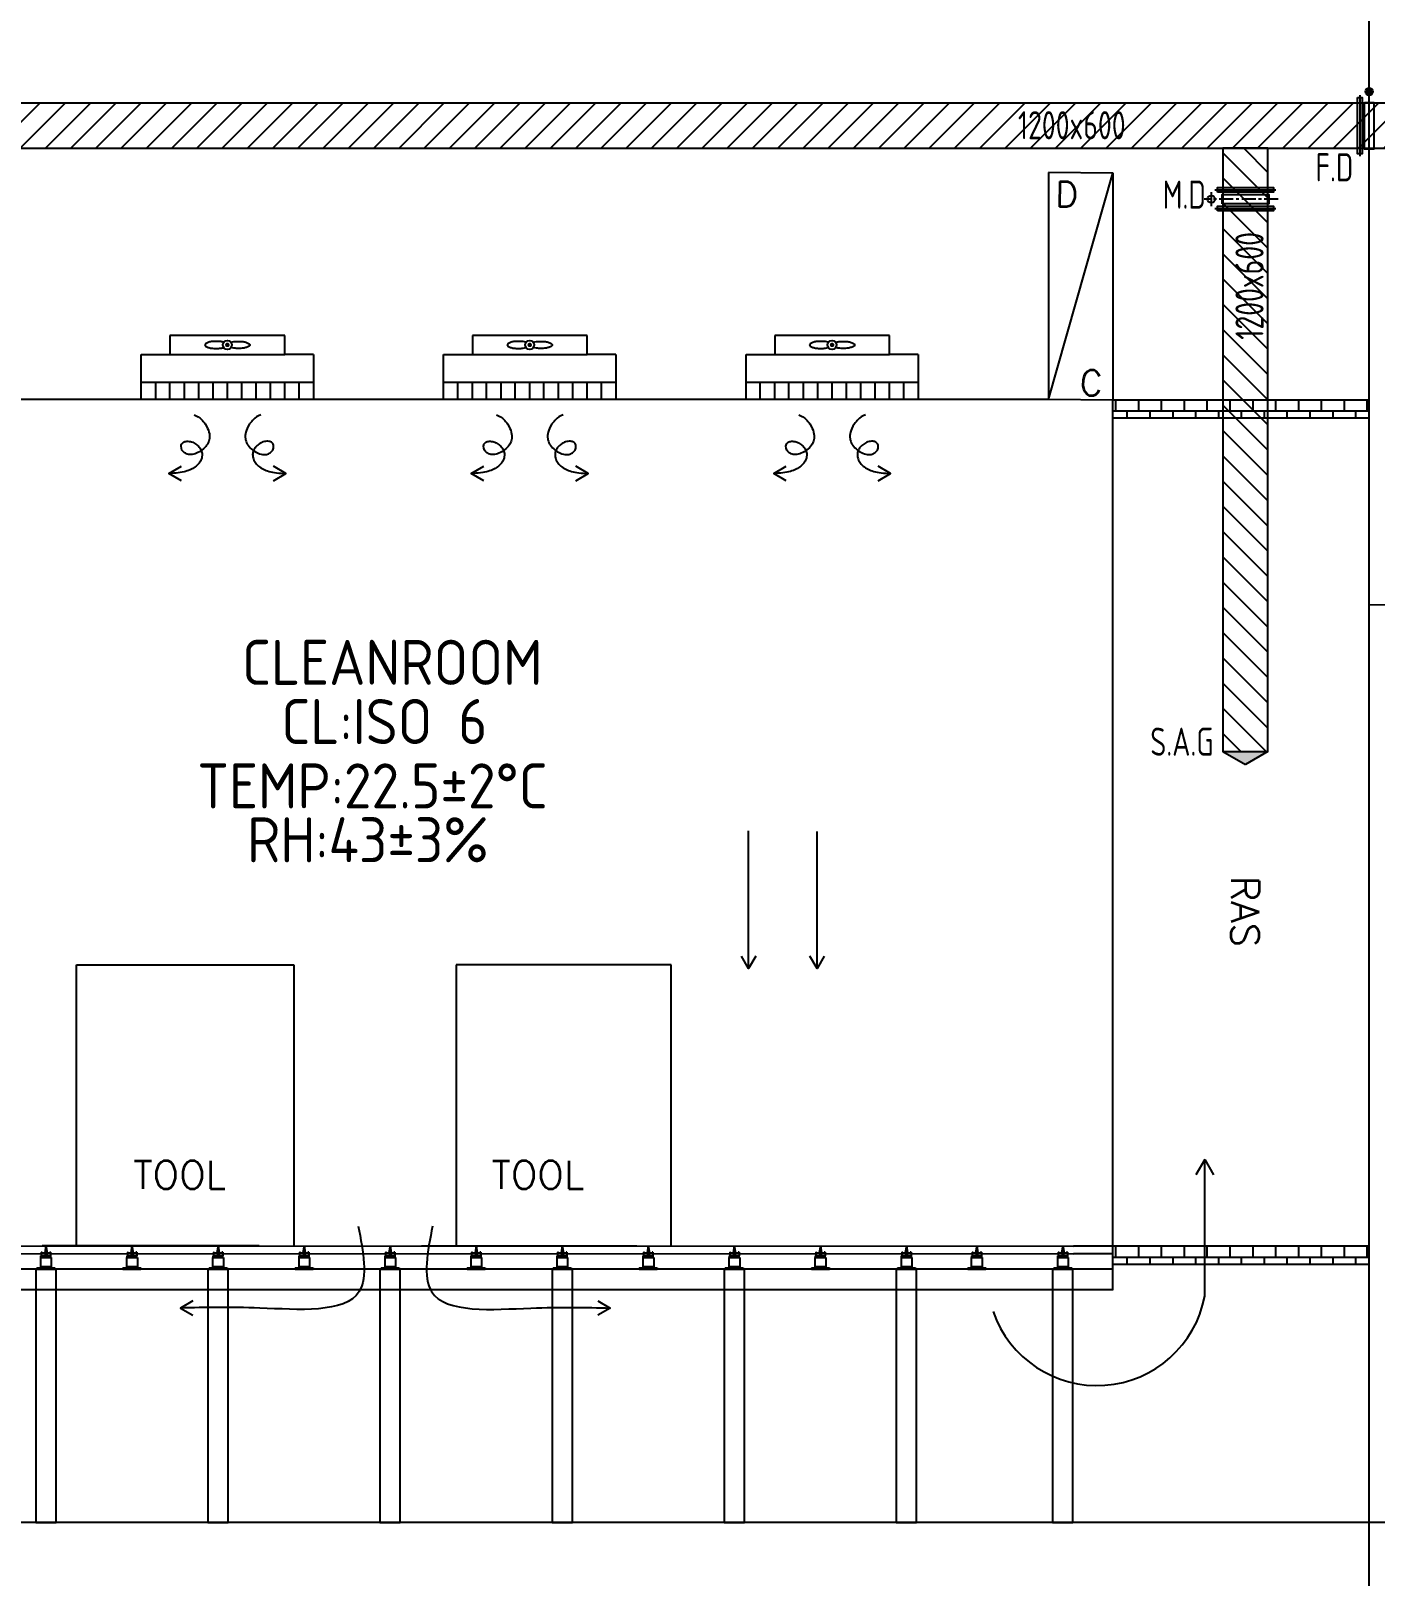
# Model space of a CAD drawing. Header units: millimetres. Extents: x 108 to 3316, y 96 to 2090.
# Drawn here: x 428.6 to 548.1, y 1534.3 to 1671.6 of the extents above; entities that cross this region are included whole.
import ezdxf
from ezdxf.enums import TextEntityAlignment as Align

# ---------------------------------------------------------------- set-up
doc = ezdxf.new("R2010")
doc.units = ezdxf.units.MM
doc.linetypes.add('CENTER', pattern=[2, 1.25, -0.25, 0.25, -0.25])
for name, color, linetype in [('A-DETL-01', 1, 'Continuous'), ('M-CEQPM-MAU', 22, 'Continuous'), ('M-CMDUCT-LINE', 15, 'Continuous'), ('M-EQPM-TXT', 4, 'Continuous'), ('M-FM-LINE3', 3, 'Continuous'), ('M-HVAC-CMDUCT', 150, 'Continuous'), ('U-EX-TXT', 4, 'Continuous')]:
    doc.layers.add(name, color=color, linetype=linetype)
doc.styles.add('AA-TXT', font='isocp.shx', dxfattribs={"bigfont": 'chineset.shx'})
doc.styles.add('STDTEXT', font='simplex.shx', dxfattribs={"bigfont": 'china.shx'})

msp = doc.modelspace()

# ---------------------------------------------------------------- hatches: boundary and pattern name
at = {"layer": 'M-CEQPM-MAU'}
h = msp.add_hatch(dxfattribs=at)
h.set_pattern_fill('AR-B88', color=252, scale=0.01)
h.set_pattern_definition([(360, (-40365.8733, -83106.6893), (1e-15, 2.032), []), (90, (-40365.8733, -83106.6893), (-1.016, 2.032), [2.032, -2.032])])
h.paths.add_polyline_path([(524.82, 1638.83), (547.57, 1638.83), (547.57, 1637.22), (524.82, 1637.22)])
h = msp.add_hatch(dxfattribs=at)
h.set_pattern_fill('AR-B88', color=252, scale=0.01)
h.set_pattern_definition([(360, (-40365.8733, -83181.9172), (1e-15, 2.032), []), (90, (-40365.8733, -83181.9172), (-1.016, 2.032), [2.032, -2.032])])
h.paths.add_polyline_path([(524.82, 1563.6), (547.57, 1563.6), (547.57, 1561.99), (524.82, 1561.99)])
at = {"layer": 'M-CMDUCT-LINE'}
h = msp.add_hatch(dxfattribs=at)
h.set_pattern_fill('ANSI31', color=256, scale=0.5, style=0)
h.set_pattern_definition([(45, (1261.0104, 1488.7578), (-1.122532, 1.122532), [])])
h.paths.add_polyline_path([(691.61, 1665.21), (377.68, 1665.21), (377.68, 1661.21), (691.61, 1661.21)])
h = msp.add_hatch(dxfattribs=at)
h.set_pattern_fill('ANSI31', color=256, scale=0.5, angle=-90, style=0)
h.set_pattern_definition([(315, (360.6241, 808.7972), (1.122532, 1.122532), [])])
h.paths.add_polyline_path([(534.6, 1661.21), (534.6, 1607.58), (538.6, 1607.58), (538.6, 1661.21)])
at = {"layer": 'M-FM-LINE3', "linetype": 'Continuous'}
h = msp.add_hatch(color=256, dxfattribs=at)
edge = h.paths.add_edge_path()
edge.add_arc((547.6, 1666.25), 0.333, 0, 360)
at = {"layer": 'M-HVAC-CMDUCT'}
msp.add_hatch(color=256, dxfattribs=at).paths.add_polyline_path([(534.6, 1607.58), (538.6, 1607.58), (536.6, 1606.43)])

# ---------------------------------------------------------------- linework, layer by layer
at = {"color": 252}
for points in [[(547.57, 1638.83), (524.82, 1638.83)], [(547.57, 1637.22), (524.82, 1637.22)], [(547.57, 1563.6), (524.82, 1563.6)], [(547.57, 1561.99), (524.82, 1561.99)]]:
    msp.add_lwpolyline(points, dxfattribs=at)
at = {"layer": 'A-DETL-01', "color": 252, "linetype": 'Continuous'}
for p, q in [((547.57, 1676.41), (547.57, 1539.05)), ((547.57, 1539.05), (547.57, 1401.69))]:
    msp.add_line(p, q, dxfattribs=at)
at = {"layer": 'M-CEQPM-MAU', "color": 252}
for p, q in [((524.82, 1659), (524.82, 1638.83)), ((524.82, 1638.83), (519.08, 1638.88)), ((432.68, 1563.63), (432.68, 1588.63)), ((432.68, 1588.63), (451.99, 1588.63)), ((451.99, 1588.63), (451.99, 1563.63)), ((485.56, 1588.63), (466.42, 1588.63)), ((466.42, 1588.63), (466.42, 1563.63)), ((485.56, 1563.63), (485.56, 1588.63)), ((448.93, 1563.63), (429.62, 1563.63)), ((463.36, 1563.63), (482.5, 1563.63))]:
    msp.add_line(p, q, dxfattribs=at)
at = {"layer": 'M-CEQPM-MAU', "color": 252, "ltscale": 0.1}
for p, q in [((440.99, 1644.58), (440.99, 1642.88)), ((451.19, 1644.58), (440.99, 1644.58)), ((451.19, 1642.88), (451.19, 1644.58)), ((467.87, 1644.58), (467.87, 1642.88)), ((478.07, 1644.58), (467.87, 1644.58)), ((478.07, 1642.88), (478.07, 1644.58)), ((494.75, 1644.58), (494.75, 1642.88)), ((504.95, 1644.58), (494.75, 1644.58)), ((504.95, 1642.88), (504.95, 1644.58)), ((438.44, 1642.88), (440.99, 1642.88)), ((438.44, 1638.88), (438.44, 1642.88)), ((440.99, 1642.88), (451.19, 1642.88)), ((453.74, 1642.88), (451.19, 1642.88)), ((453.74, 1642.88), (453.74, 1638.88)), ((465.32, 1642.88), (467.87, 1642.88)), ((465.32, 1638.88), (465.32, 1642.88)), ((467.87, 1642.88), (478.07, 1642.88)), ((480.62, 1642.88), (478.07, 1642.88)), ((480.62, 1642.88), (480.62, 1638.88)), ((492.2, 1642.88), (494.75, 1642.88)), ((492.2, 1638.88), (492.2, 1642.88)), ((494.75, 1642.88), (504.95, 1642.88)), ((507.5, 1642.88), (504.95, 1642.88)), ((507.5, 1642.88), (507.5, 1638.88)), ((453.74, 1640.38), (438.44, 1640.38)), ((439.72, 1638.88), (439.72, 1640.38)), ((440.99, 1638.88), (440.99, 1640.38)), ((442.27, 1638.88), (442.27, 1640.38)), ((443.54, 1638.88), (443.54, 1640.38)), ((444.82, 1638.88), (444.82, 1640.38)), ((446.09, 1638.88), (446.09, 1640.38)), ((447.37, 1638.88), (447.37, 1640.38)), ((448.64, 1638.88), (448.64, 1640.38)), ((449.92, 1638.88), (449.92, 1640.38)), ((451.19, 1638.88), (451.19, 1640.38)), ((452.47, 1638.88), (452.47, 1640.38)), ((480.62, 1640.38), (465.32, 1640.38)), ((466.59, 1638.88), (466.59, 1640.38)), ((467.87, 1638.88), (467.87, 1640.38)), ((469.14, 1638.88), (469.14, 1640.38)), ((470.42, 1638.88), (470.42, 1640.38)), ((471.69, 1638.88), (471.69, 1640.38)), ((472.97, 1638.88), (472.97, 1640.38)), ((474.24, 1638.88), (474.24, 1640.38)), ((475.52, 1638.88), (475.52, 1640.38)), ((476.79, 1638.88), (476.79, 1640.38)), ((478.07, 1638.88), (478.07, 1640.38)), ((479.34, 1638.88), (479.34, 1640.38)), ((507.5, 1640.38), (492.2, 1640.38)), ((493.47, 1638.88), (493.47, 1640.38)), ((494.75, 1638.88), (494.75, 1640.38)), ((496.02, 1638.88), (496.02, 1640.38)), ((497.3, 1638.88), (497.3, 1640.38)), ((498.57, 1638.88), (498.57, 1640.38)), ((499.85, 1638.88), (499.85, 1640.38)), ((501.12, 1638.88), (501.12, 1640.38)), ((502.4, 1638.88), (502.4, 1640.38)), ((503.67, 1638.88), (503.67, 1640.38)), ((504.95, 1638.88), (504.95, 1640.38)), ((506.22, 1638.88), (506.22, 1640.38)), ((519.08, 1638.88), (395.72, 1638.88)), ((453.74, 1638.88), (438.44, 1638.88)), ((480.62, 1638.88), (465.32, 1638.88)), ((507.5, 1638.88), (492.2, 1638.88)), ((524.82, 1559.71), (524.82, 1638.83)), ((521.3, 1563.58), (415.6, 1563.6)), ((429.96, 1563.65), (429.86, 1563.01)), ((429.96, 1563.65), (430.06, 1563.01)), ((437.61, 1563.65), (437.51, 1563.01)), ((437.61, 1563.65), (437.71, 1563.01)), ((445.26, 1563.65), (445.16, 1563.01)), ((445.26, 1563.65), (445.36, 1563.01)), ((452.91, 1563.65), (452.81, 1563.01)), ((452.91, 1563.65), (453.01, 1563.01)), ((460.56, 1563.65), (460.46, 1563.01)), ((460.56, 1563.65), (460.66, 1563.01)), ((468.21, 1563.65), (468.11, 1563.01)), ((468.21, 1563.65), (468.31, 1563.01)), ((475.86, 1563.65), (475.76, 1563.01)), ((475.86, 1563.65), (475.96, 1563.01)), ((483.51, 1563.65), (483.41, 1563.01)), ((483.51, 1563.65), (483.61, 1563.01)), ((491.16, 1563.65), (491.06, 1563.01)), ((491.16, 1563.65), (491.26, 1563.01)), ((498.81, 1563.65), (498.71, 1563.01)), ((498.81, 1563.65), (498.91, 1563.01)), ((506.46, 1563.65), (506.36, 1563.01)), ((506.46, 1563.65), (506.56, 1563.01)), ((512.71, 1563.65), (512.61, 1563.01)), ((512.71, 1563.65), (512.82, 1563.01)), ((520.36, 1563.65), (520.26, 1563.01)), ((520.36, 1563.65), (520.47, 1563.01)), ((524.82, 1563.6), (521.3, 1563.6)), ((415.6, 1562.96), (521.3, 1562.94)), ((429.48, 1562.62), (429.48, 1561.77)), ((429.48, 1562.62), (430.44, 1562.62)), ((429.52, 1562.62), (429.52, 1562.75)), ((429.52, 1562.75), (430.4, 1562.75)), ((429.55, 1563.08), (429.55, 1562.75)), ((429.55, 1563.08), (429.63, 1563.08)), ((429.63, 1563.08), (429.63, 1563.01)), ((429.63, 1563.01), (429.91, 1563.01)), ((429.91, 1563.08), (429.9, 1562.75)), ((429.91, 1563.08), (430.01, 1563.08)), ((430.01, 1563.08), (430.03, 1562.75)), ((430.01, 1563.01), (430.3, 1563.01)), ((430.3, 1563.08), (430.3, 1563.01)), ((430.38, 1563.08), (430.3, 1563.08)), ((430.38, 1563.08), (430.38, 1562.75)), ((430.4, 1562.62), (430.4, 1562.75)), ((430.44, 1562.62), (430.44, 1561.77)), ((437.13, 1562.62), (437.13, 1561.77)), ((437.13, 1562.62), (438.09, 1562.62)), ((437.17, 1562.62), (437.17, 1562.75)), ((437.17, 1562.75), (438.05, 1562.75)), ((437.2, 1563.08), (437.2, 1562.75)), ((437.2, 1563.08), (437.28, 1563.08)), ((437.28, 1563.08), (437.28, 1563.01)), ((437.28, 1563.01), (437.56, 1563.01)), ((437.56, 1563.08), (437.55, 1562.75)), ((437.56, 1563.08), (437.66, 1563.08)), ((437.66, 1563.08), (437.68, 1562.75)), ((437.66, 1563.01), (437.95, 1563.01)), ((437.95, 1563.08), (437.95, 1563.01)), ((438.03, 1563.08), (437.95, 1563.08)), ((438.03, 1563.08), (438.03, 1562.75)), ((438.05, 1562.62), (438.05, 1562.75)), ((438.09, 1562.62), (438.09, 1561.77)), ((444.78, 1562.62), (444.78, 1561.77)), ((444.78, 1562.62), (445.74, 1562.62)), ((444.82, 1562.62), (444.82, 1562.75)), ((444.82, 1562.75), (445.7, 1562.75)), ((444.85, 1563.08), (444.85, 1562.75)), ((444.85, 1563.08), (444.93, 1563.08)), ((444.93, 1563.08), (444.93, 1563.01)), ((444.93, 1563.01), (445.21, 1563.01)), ((445.21, 1563.08), (445.2, 1562.75)), ((445.21, 1563.08), (445.31, 1563.08)), ((445.31, 1563.08), (445.33, 1562.75)), ((445.31, 1563.01), (445.6, 1563.01)), ((445.6, 1563.08), (445.6, 1563.01)), ((445.68, 1563.08), (445.6, 1563.08)), ((445.68, 1563.08), (445.68, 1562.75)), ((445.7, 1562.62), (445.7, 1562.75)), ((445.74, 1562.62), (445.74, 1561.77)), ((452.43, 1562.62), (452.43, 1561.77)), ((452.43, 1562.62), (453.39, 1562.62)), ((452.47, 1562.62), (452.47, 1562.75)), ((452.47, 1562.75), (453.35, 1562.75)), ((452.5, 1563.08), (452.5, 1562.75)), ((452.5, 1563.08), (452.58, 1563.08)), ((452.58, 1563.08), (452.58, 1563.01)), ((452.58, 1563.01), (452.86, 1563.01)), ((452.86, 1563.08), (452.85, 1562.75)), ((452.86, 1563.08), (452.96, 1563.08)), ((452.96, 1563.08), (452.98, 1562.75)), ((452.96, 1563.01), (453.25, 1563.01)), ((453.25, 1563.08), (453.25, 1563.01)), ((453.33, 1563.08), (453.25, 1563.08)), ((453.33, 1563.08), (453.33, 1562.75)), ((453.35, 1562.62), (453.35, 1562.75)), ((453.39, 1562.62), (453.39, 1561.77)), ((460.08, 1562.62), (460.08, 1561.77)), ((460.08, 1562.62), (461.04, 1562.62)), ((460.12, 1562.62), (460.12, 1562.75)), ((460.12, 1562.75), (461, 1562.75)), ((460.15, 1563.08), (460.15, 1562.75)), ((460.15, 1563.08), (460.23, 1563.08)), ((460.23, 1563.08), (460.23, 1563.01)), ((460.23, 1563.01), (460.51, 1563.01)), ((460.51, 1563.08), (460.5, 1562.75)), ((460.51, 1563.08), (460.61, 1563.08)), ((460.61, 1563.08), (460.63, 1562.75)), ((460.61, 1563.01), (460.9, 1563.01)), ((460.9, 1563.08), (460.9, 1563.01)), ((460.98, 1563.08), (460.9, 1563.08)), ((460.98, 1563.08), (460.98, 1562.75)), ((461, 1562.62), (461, 1562.75)), ((461.04, 1562.62), (461.04, 1561.77)), ((467.73, 1562.62), (467.73, 1561.77)), ((467.73, 1562.62), (468.69, 1562.62)), ((467.77, 1562.62), (467.77, 1562.75)), ((467.77, 1562.75), (468.65, 1562.75)), ((467.8, 1563.08), (467.8, 1562.75)), ((467.8, 1563.08), (467.88, 1563.08)), ((467.88, 1563.08), (467.88, 1563.01)), ((467.88, 1563.01), (468.16, 1563.01)), ((468.16, 1563.08), (468.15, 1562.75)), ((468.16, 1563.08), (468.26, 1563.08)), ((468.26, 1563.08), (468.28, 1562.75)), ((468.26, 1563.01), (468.55, 1563.01)), ((468.55, 1563.08), (468.55, 1563.01)), ((468.63, 1563.08), (468.55, 1563.08)), ((468.63, 1563.08), (468.63, 1562.75)), ((468.65, 1562.62), (468.65, 1562.75)), ((468.69, 1562.62), (468.69, 1561.77)), ((475.38, 1562.62), (475.38, 1561.77)), ((475.38, 1562.62), (476.34, 1562.62)), ((475.42, 1562.62), (475.42, 1562.75)), ((475.42, 1562.75), (476.3, 1562.75)), ((475.45, 1563.08), (475.45, 1562.75)), ((475.45, 1563.08), (475.53, 1563.08)), ((475.53, 1563.08), (475.53, 1563.01)), ((475.53, 1563.01), (475.81, 1563.01)), ((475.81, 1563.08), (475.8, 1562.75)), ((475.81, 1563.08), (475.91, 1563.08)), ((475.91, 1563.08), (475.93, 1562.75)), ((475.91, 1563.01), (476.2, 1563.01)), ((476.2, 1563.08), (476.2, 1563.01)), ((476.28, 1563.08), (476.2, 1563.08)), ((476.28, 1563.08), (476.28, 1562.75)), ((476.3, 1562.62), (476.3, 1562.75)), ((476.34, 1562.62), (476.34, 1561.77)), ((483.03, 1562.62), (483.03, 1561.77)), ((483.03, 1562.62), (483.99, 1562.62)), ((483.07, 1562.62), (483.07, 1562.75)), ((483.07, 1562.75), (483.95, 1562.75)), ((483.1, 1563.08), (483.1, 1562.75)), ((483.1, 1563.08), (483.18, 1563.08)), ((483.18, 1563.08), (483.18, 1563.01)), ((483.18, 1563.01), (483.46, 1563.01)), ((483.46, 1563.08), (483.45, 1562.75)), ((483.46, 1563.08), (483.56, 1563.08)), ((483.56, 1563.08), (483.58, 1562.75)), ((483.56, 1563.01), (483.85, 1563.01)), ((483.85, 1563.08), (483.85, 1563.01)), ((483.93, 1563.08), (483.85, 1563.08)), ((483.93, 1563.08), (483.93, 1562.75)), ((483.95, 1562.62), (483.95, 1562.75)), ((483.99, 1562.62), (483.99, 1561.77)), ((490.68, 1562.62), (490.68, 1561.77)), ((490.68, 1562.62), (491.64, 1562.62)), ((490.72, 1562.62), (490.72, 1562.75)), ((490.72, 1562.75), (491.6, 1562.75)), ((490.75, 1563.08), (490.75, 1562.75)), ((490.75, 1563.08), (490.83, 1563.08)), ((490.83, 1563.08), (490.83, 1563.01)), ((490.83, 1563.01), (491.11, 1563.01)), ((491.11, 1563.08), (491.1, 1562.75)), ((491.11, 1563.08), (491.21, 1563.08)), ((491.21, 1563.08), (491.23, 1562.75)), ((491.21, 1563.01), (491.5, 1563.01)), ((491.5, 1563.08), (491.5, 1563.01)), ((491.58, 1563.08), (491.5, 1563.08)), ((491.58, 1563.08), (491.58, 1562.75)), ((491.6, 1562.62), (491.6, 1562.75)), ((491.64, 1562.62), (491.64, 1561.77)), ((498.33, 1562.62), (498.33, 1561.77)), ((498.33, 1562.62), (499.29, 1562.62)), ((498.37, 1562.62), (498.37, 1562.75)), ((498.37, 1562.75), (499.25, 1562.75)), ((498.4, 1563.08), (498.4, 1562.75)), ((498.4, 1563.08), (498.48, 1563.08)), ((498.48, 1563.08), (498.48, 1563.01)), ((498.48, 1563.01), (498.76, 1563.01)), ((498.76, 1563.08), (498.75, 1562.75)), ((498.76, 1563.08), (498.86, 1563.08)), ((498.86, 1563.08), (498.88, 1562.75)), ((498.86, 1563.01), (499.15, 1563.01)), ((499.15, 1563.08), (499.15, 1563.01)), ((499.23, 1563.08), (499.15, 1563.08)), ((499.23, 1563.08), (499.23, 1562.75)), ((499.25, 1562.62), (499.25, 1562.75)), ((499.29, 1562.62), (499.29, 1561.77)), ((505.98, 1562.62), (505.98, 1561.77)), ((505.98, 1562.62), (506.94, 1562.62)), ((506.02, 1562.62), (506.02, 1562.75)), ((506.02, 1562.75), (506.9, 1562.75)), ((506.05, 1563.08), (506.05, 1562.75)), ((506.05, 1563.08), (506.13, 1563.08)), ((506.13, 1563.08), (506.13, 1563.01)), ((506.13, 1563.01), (506.41, 1563.01)), ((506.41, 1563.08), (506.4, 1562.75)), ((506.41, 1563.08), (506.51, 1563.08)), ((506.51, 1563.08), (506.53, 1562.75)), ((506.51, 1563.01), (506.8, 1563.01)), ((506.8, 1563.08), (506.8, 1563.01)), ((506.88, 1563.08), (506.8, 1563.08)), ((506.88, 1563.08), (506.88, 1562.75)), ((506.9, 1562.62), (506.9, 1562.75)), ((506.94, 1562.62), (506.94, 1561.77)), ((512.23, 1562.62), (512.23, 1561.77)), ((512.23, 1562.62), (513.19, 1562.62)), ((512.27, 1562.62), (512.27, 1562.75)), ((512.27, 1562.75), (513.15, 1562.75)), ((512.3, 1563.08), (512.3, 1562.75)), ((512.3, 1563.08), (512.38, 1563.08)), ((512.38, 1563.08), (512.38, 1563.01)), ((512.38, 1563.01), (512.66, 1563.01)), ((512.67, 1563.08), (512.65, 1562.75)), ((512.67, 1563.08), (512.76, 1563.08)), ((512.76, 1563.08), (512.78, 1562.75)), ((512.77, 1563.01), (513.05, 1563.01)), ((513.05, 1563.08), (513.05, 1563.01)), ((513.13, 1563.08), (513.05, 1563.08)), ((513.13, 1563.08), (513.13, 1562.75)), ((513.15, 1562.62), (513.15, 1562.75)), ((513.19, 1562.62), (513.19, 1561.77)), ((519.88, 1562.62), (519.88, 1561.77)), ((519.88, 1562.62), (520.84, 1562.62)), ((519.92, 1562.62), (519.92, 1562.75)), ((519.92, 1562.75), (520.8, 1562.75)), ((519.95, 1563.08), (519.95, 1562.75)), ((519.95, 1563.08), (520.03, 1563.08)), ((520.03, 1563.08), (520.03, 1563.01)), ((520.03, 1563.01), (520.31, 1563.01)), ((520.32, 1563.08), (520.3, 1562.75)), ((520.32, 1563.08), (520.41, 1563.08)), ((520.41, 1563.08), (520.43, 1562.75)), ((520.42, 1563.01), (520.7, 1563.01)), ((520.7, 1563.08), (520.7, 1563.01)), ((520.78, 1563.08), (520.7, 1563.08)), ((520.78, 1563.08), (520.78, 1562.75)), ((520.8, 1562.62), (520.8, 1562.75)), ((520.84, 1562.62), (520.84, 1561.77)), ((521.3, 1562.96), (524.82, 1562.96)), ((429.16, 1561.69), (430.76, 1561.69)), ((429.16, 1561.69), (429.16, 1561.56)), ((429.16, 1561.56), (430.76, 1561.56)), ((430.44, 1561.77), (429.48, 1561.77)), ((429.53, 1561.77), (429.53, 1561.69)), ((430.39, 1561.77), (430.39, 1561.69)), ((430.76, 1561.69), (430.76, 1561.56)), ((436.81, 1561.69), (438.41, 1561.69)), ((436.81, 1561.69), (436.81, 1561.56)), ((436.81, 1561.56), (438.41, 1561.56)), ((438.09, 1561.77), (437.13, 1561.77)), ((437.18, 1561.77), (437.18, 1561.69)), ((438.04, 1561.77), (438.04, 1561.69)), ((438.41, 1561.69), (438.41, 1561.56)), ((444.46, 1561.69), (446.06, 1561.69)), ((444.46, 1561.69), (444.46, 1561.56)), ((444.46, 1561.56), (446.06, 1561.56)), ((445.74, 1561.77), (444.78, 1561.77)), ((444.83, 1561.77), (444.83, 1561.69)), ((445.69, 1561.77), (445.69, 1561.69)), ((446.06, 1561.69), (446.06, 1561.56)), ((452.11, 1561.69), (453.71, 1561.69)), ((452.11, 1561.69), (452.11, 1561.56)), ((452.11, 1561.56), (453.71, 1561.56)), ((453.39, 1561.77), (452.43, 1561.77)), ((452.48, 1561.77), (452.48, 1561.69)), ((453.34, 1561.77), (453.34, 1561.69)), ((453.71, 1561.69), (453.71, 1561.56)), ((459.76, 1561.69), (461.36, 1561.69)), ((459.76, 1561.69), (459.76, 1561.56)), ((459.76, 1561.56), (461.36, 1561.56)), ((461.04, 1561.77), (460.08, 1561.77)), ((460.13, 1561.77), (460.13, 1561.69)), ((460.99, 1561.77), (460.99, 1561.69)), ((461.36, 1561.69), (461.36, 1561.56)), ((467.41, 1561.69), (469.01, 1561.69)), ((467.41, 1561.69), (467.41, 1561.56)), ((467.41, 1561.56), (469.01, 1561.56)), ((468.69, 1561.77), (467.73, 1561.77)), ((467.78, 1561.77), (467.78, 1561.69)), ((468.64, 1561.77), (468.64, 1561.69)), ((469.01, 1561.69), (469.01, 1561.56)), ((475.06, 1561.69), (476.66, 1561.69)), ((475.06, 1561.69), (475.06, 1561.56)), ((475.06, 1561.56), (476.66, 1561.56)), ((476.34, 1561.77), (475.38, 1561.77)), ((475.43, 1561.77), (475.43, 1561.69)), ((476.29, 1561.77), (476.29, 1561.69)), ((476.66, 1561.69), (476.66, 1561.56)), ((482.71, 1561.69), (484.31, 1561.69)), ((482.71, 1561.69), (482.71, 1561.56)), ((482.71, 1561.56), (484.31, 1561.56)), ((483.99, 1561.77), (483.03, 1561.77)), ((483.08, 1561.77), (483.08, 1561.69)), ((483.94, 1561.77), (483.94, 1561.69)), ((484.31, 1561.69), (484.31, 1561.56)), ((490.36, 1561.69), (491.96, 1561.69)), ((490.36, 1561.69), (490.36, 1561.56)), ((490.36, 1561.56), (491.96, 1561.56)), ((491.64, 1561.77), (490.68, 1561.77)), ((490.73, 1561.77), (490.73, 1561.69)), ((491.59, 1561.77), (491.59, 1561.69)), ((491.96, 1561.69), (491.96, 1561.56)), ((498.01, 1561.69), (499.61, 1561.69)), ((498.01, 1561.69), (498.01, 1561.56)), ((498.01, 1561.56), (499.61, 1561.56)), ((499.29, 1561.77), (498.33, 1561.77)), ((498.38, 1561.77), (498.38, 1561.69)), ((499.24, 1561.77), (499.24, 1561.69)), ((499.61, 1561.69), (499.61, 1561.56)), ((505.66, 1561.69), (507.26, 1561.69)), ((505.66, 1561.69), (505.66, 1561.56)), ((505.66, 1561.56), (507.26, 1561.56)), ((506.94, 1561.77), (505.98, 1561.77)), ((506.03, 1561.77), (506.03, 1561.69)), ((506.89, 1561.77), (506.89, 1561.69)), ((507.26, 1561.69), (507.26, 1561.56)), ((511.91, 1561.69), (513.51, 1561.69)), ((511.91, 1561.69), (511.91, 1561.56)), ((511.91, 1561.56), (513.51, 1561.56)), ((513.19, 1561.77), (512.23, 1561.77)), ((512.29, 1561.77), (512.29, 1561.69)), ((513.14, 1561.77), (513.14, 1561.69)), ((513.51, 1561.69), (513.51, 1561.56)), ((519.56, 1561.69), (521.16, 1561.69)), ((519.56, 1561.69), (519.56, 1561.56)), ((519.56, 1561.56), (521.16, 1561.56)), ((520.84, 1561.77), (519.88, 1561.77)), ((519.94, 1561.77), (519.94, 1561.69)), ((520.79, 1561.77), (520.79, 1561.69)), ((521.16, 1561.69), (521.16, 1561.56))]:
    msp.add_line(p, q, dxfattribs=at)
at = {"layer": 'M-CEQPM-MAU', "color": 252}
msp.add_lwpolyline([(519.08, 1659.05), (519.08, 1638.88), (524.82, 1659)], close=True, dxfattribs=at)
at = {"layer": 'M-CEQPM-MAU', "color": 252, "ltscale": 0.1}
for points in [[(445.77, 1643.96, 0.03966), (445.5, 1644.02, 0.032614), (445.09, 1644.04, 0.032614), (444.68, 1644.02, 0.044087), (444.38, 1643.95, 0.086721), (444.14, 1643.82, 0.233651), (444.09, 1643.73, 0.233651), (444.14, 1643.63, 0.086721), (444.38, 1643.51, 0.044087), (444.68, 1643.44, 0.032614), (445.09, 1643.41, 0.032614), (445.5, 1643.44, 0.03966), (445.77, 1643.5)], [(446.42, 1643.96, -0.03966), (446.68, 1644.02, -0.032614), (447.09, 1644.04, -0.032614), (447.5, 1644.02, -0.044087), (447.8, 1643.95, -0.086721), (448.04, 1643.82, -0.233651), (448.09, 1643.73, -0.233651), (448.04, 1643.63, -0.086721), (447.8, 1643.51, -0.044087), (447.5, 1643.44, -0.032614), (447.09, 1643.41, -0.032614), (446.68, 1643.44, -0.03966), (446.42, 1643.5)], [(472.64, 1643.96, 0.03966), (472.38, 1644.02, 0.032614), (471.97, 1644.04, 0.032614), (471.56, 1644.02, 0.044087), (471.26, 1643.95, 0.086721), (471.02, 1643.82, 0.233651), (470.97, 1643.73, 0.233651), (471.02, 1643.63, 0.086721), (471.26, 1643.51, 0.044087), (471.56, 1643.44, 0.032614), (471.97, 1643.41, 0.032614), (472.38, 1643.44, 0.03966), (472.64, 1643.5)], [(473.3, 1643.96, -0.03966), (473.56, 1644.02, -0.032614), (473.97, 1644.04, -0.032614), (474.38, 1644.02, -0.044087), (474.68, 1643.95, -0.086721), (474.92, 1643.82, -0.233651), (474.97, 1643.73, -0.233651), (474.92, 1643.63, -0.086721), (474.68, 1643.51, -0.044087), (474.38, 1643.44, -0.032614), (473.97, 1643.41, -0.032614), (473.56, 1643.44, -0.03966), (473.3, 1643.5)], [(499.52, 1643.96, 0.03966), (499.26, 1644.02, 0.032614), (498.85, 1644.04, 0.032614), (498.44, 1644.02, 0.044087), (498.14, 1643.95, 0.086721), (497.9, 1643.82, 0.233651), (497.85, 1643.73, 0.233651), (497.9, 1643.63, 0.086721), (498.14, 1643.51, 0.044087), (498.44, 1643.44, 0.032614), (498.85, 1643.41, 0.032614), (499.26, 1643.44, 0.03966), (499.52, 1643.5)], [(500.17, 1643.96, -0.03966), (500.44, 1644.02, -0.032614), (500.85, 1644.04, -0.032614), (501.26, 1644.02, -0.044087), (501.56, 1643.95, -0.086721), (501.8, 1643.82, -0.233651), (501.85, 1643.73, -0.233651), (501.8, 1643.63, -0.086721), (501.56, 1643.51, -0.044087), (501.26, 1643.44, -0.032614), (500.85, 1643.41, -0.032614), (500.44, 1643.44, -0.03966), (500.17, 1643.5)]]:
    msp.add_lwpolyline(points, format="xyb", dxfattribs=at)
at = {"layer": 'M-CEQPM-MAU', "color": 252, "ltscale": 0.1, "const_width": 0.2}
for points in [[(445.99, 1643.73, 1), (446.19, 1643.73, 1)], [(472.87, 1643.73, 1), (473.07, 1643.73, 1)], [(499.75, 1643.73, 1), (499.95, 1643.73, 1)]]:
    msp.add_lwpolyline(points, format="xyb", close=True, dxfattribs=at)
at = {"layer": 'M-CEQPM-MAU', "color": 252, "ltscale": 0.1}
for points in [[(415.6, 1559.76), (524.82, 1559.76), (524.82, 1561.56), (415.6, 1561.56)], [(524.82, 1561.56), (521.3, 1561.56)]]:
    msp.add_lwpolyline(points, dxfattribs=at)
for points in [[(430.86, 1539.05), (430.86, 1561.56), (429.06, 1561.56), (429.06, 1539.05)], [(446.16, 1539.05), (446.16, 1561.56), (444.36, 1561.56), (444.36, 1539.05)], [(461.46, 1539.05), (461.46, 1561.56), (459.66, 1561.56), (459.66, 1539.05)], [(476.76, 1539.05), (476.76, 1561.56), (474.96, 1561.56), (474.96, 1539.05)], [(492.06, 1539.05), (492.06, 1561.56), (490.26, 1561.56), (490.26, 1539.05)], [(507.36, 1539.05), (507.36, 1561.56), (505.56, 1561.56), (505.56, 1539.05)], [(521.26, 1539.05), (521.26, 1561.56), (519.46, 1561.56), (519.46, 1539.05)]]:
    msp.add_lwpolyline(points, close=True, dxfattribs=at)
for centre in [(446.09, 1643.73), (472.97, 1643.73), (499.85, 1643.73)]:
    msp.add_circle(centre, 0.4, dxfattribs=at)
at = {"layer": 'M-FM-LINE3', "linetype": 'CENTER'}
for p, q in [((547.6, 1660.29), (547.6, 1666.88)), ((539.52, 1656.69), (532.93, 1656.69)), ((533.56, 1657.31), (533.56, 1656.06))]:
    msp.add_line(p, q, dxfattribs=at)
at = {"layer": 'M-FM-LINE3'}
for p, q in [((546.77, 1665.92), (546.77, 1660.5)), ((533.89, 1657.52), (539.31, 1657.52)), ((533.89, 1655.85), (539.31, 1655.85))]:
    msp.add_line(p, q, dxfattribs=at)
for points in [[(546.56, 1665.71), (546.98, 1665.71), (546.98, 1660.71), (546.56, 1660.71)], [(547.19, 1665.29), (548.02, 1665.29), (548.02, 1661.13), (547.19, 1661.13)], [(534.1, 1657.31), (534.1, 1657.73), (539.1, 1657.73), (539.1, 1657.31)], [(534.52, 1656.27), (534.52, 1657.1), (538.68, 1657.1), (538.68, 1656.27)], [(534.1, 1655.65), (534.1, 1656.06), (539.1, 1656.06), (539.1, 1655.65)]]:
    msp.add_lwpolyline(points, close=True, dxfattribs=at)
for centre in [(547.6, 1666.25), (533.56, 1656.69)]:
    msp.add_circle(centre, 0.333, dxfattribs=at)
at = {"layer": 'M-HVAC-CMDUCT'}
for p in [(534.6, 1607.58), (538.6, 1607.58)]:
    msp.add_line(p, (536.6, 1606.43), dxfattribs=at)
at = {"layer": 'M-HVAC-CMDUCT', "color": 252}
for p, q in [((492.43, 1588.3), (492.43, 1600.53)), ((498.52, 1588.3), (498.52, 1600.46))]:
    msp.add_line(p, q, dxfattribs=at)
at = {"layer": 'M-HVAC-CMDUCT'}
for points in [[(691.61, 1665.21), (377.68, 1665.21), (377.68, 1661.21), (691.61, 1661.21)], [(534.6, 1661.21), (534.6, 1607.58), (538.6, 1607.58), (538.6, 1661.21)]]:
    msp.add_lwpolyline(points, close=True, dxfattribs=at)
at = {"layer": 'M-HVAC-CMDUCT', "color": 252, "ltscale": 0.1}
for points in [[(443.13, 1637.51, -0.140241), (443.81, 1637.06, -0.038232), (444.05, 1636.8), (444.12, 1636.7), (444.24, 1636.5), (444.33, 1636.31), (444.4, 1636.14), (444.45, 1635.98), (444.49, 1635.83), (444.5, 1635.68), (444.51, 1635.54), (444.5, 1635.41), (444.48, 1635.28), (444.44, 1635.16), (444.39, 1635.04), (444.33, 1634.92), (444.25, 1634.81), (444.17, 1634.69), (444.07, 1634.59), (443.96, 1634.48), (443.85, 1634.39), (443.73, 1634.3), (443.61, 1634.22), (443.48, 1634.16), (443.36, 1634.1), (443.23, 1634.06), (443.1, 1634.02), (442.97, 1634), (442.85, 1633.99), (442.74, 1633.99), (442.63, 1634), (442.53, 1634.02), (442.44, 1634.06), (442.37, 1634.1), (442.29, 1634.14, -0.282011), (441.99, 1634.72, -0.222152), (442.13, 1635.04, -0.123311), (442.39, 1635.15), (442.49, 1635.16), (442.59, 1635.16), (442.7, 1635.15), (442.8, 1635.14), (442.9, 1635.11), (443.01, 1635.08), (443.1, 1635.03), (443.19, 1634.98), (443.28, 1634.92), (443.37, 1634.86), (443.44, 1634.8), (443.52, 1634.73), (443.58, 1634.65), (443.64, 1634.58), (443.69, 1634.5), (443.74, 1634.42), (443.77, 1634.34), (443.8, 1634.25), (443.83, 1634.17), (443.84, 1634.07), (443.84, 1633.98), (443.84, 1633.89), (443.83, 1633.79), (443.81, 1633.69), (443.78, 1633.59), (443.74, 1633.49), (443.69, 1633.4), (443.64, 1633.3), (443.57, 1633.21), (443.5, 1633.13), (443.41, 1633.04), (443.32, 1632.96), (443.22, 1632.88), (443.12, 1632.81), (443.01, 1632.75), (442.9, 1632.68), (442.78, 1632.63), (442.65, 1632.58), (442.52, 1632.53), (442.38, 1632.49), (442.24, 1632.45), (442.08, 1632.42), (441.91, 1632.39), (441.72, 1632.37), (441.53, 1632.34), (441.32, 1632.33), (441.11, 1632.31), (440.9, 1632.3)], [(449.06, 1637.51, 0.140241), (448.38, 1637.06, 0.038232), (448.14, 1636.8), (448.07, 1636.7), (447.95, 1636.5), (447.85, 1636.31), (447.78, 1636.14), (447.73, 1635.98), (447.7, 1635.83), (447.68, 1635.68), (447.68, 1635.54), (447.69, 1635.41), (447.71, 1635.28), (447.75, 1635.16), (447.8, 1635.04), (447.86, 1634.92), (447.94, 1634.81), (448.02, 1634.69), (448.12, 1634.59), (448.22, 1634.48), (448.33, 1634.39), (448.45, 1634.3), (448.58, 1634.22), (448.7, 1634.16), (448.83, 1634.1), (448.96, 1634.06), (449.09, 1634.02), (449.22, 1634), (449.34, 1633.99), (449.45, 1633.99), (449.56, 1634), (449.66, 1634.02), (449.74, 1634.06), (449.82, 1634.1), (449.89, 1634.14, 0.282011), (450.19, 1634.72, 0.222152), (450.06, 1635.04, 0.123311), (449.8, 1635.15), (449.7, 1635.16), (449.6, 1635.16), (449.49, 1635.15), (449.39, 1635.14), (449.28, 1635.11), (449.18, 1635.08), (449.09, 1635.03), (448.99, 1634.98), (448.9, 1634.92), (448.82, 1634.86), (448.74, 1634.8), (448.67, 1634.73), (448.6, 1634.65), (448.55, 1634.58), (448.49, 1634.5), (448.45, 1634.42), (448.41, 1634.34), (448.38, 1634.25), (448.36, 1634.17), (448.35, 1634.07), (448.34, 1633.98), (448.35, 1633.89), (448.36, 1633.79), (448.38, 1633.69), (448.41, 1633.59), (448.45, 1633.49), (448.49, 1633.4), (448.55, 1633.3), (448.62, 1633.21), (448.69, 1633.13), (448.77, 1633.04), (448.87, 1632.96), (448.96, 1632.88), (449.07, 1632.81), (449.18, 1632.75), (449.29, 1632.68), (449.41, 1632.63), (449.53, 1632.58), (449.66, 1632.53), (449.8, 1632.49), (449.95, 1632.45), (450.11, 1632.42), (450.28, 1632.39), (450.46, 1632.37), (450.66, 1632.34), (450.87, 1632.33), (451.08, 1632.31), (451.29, 1632.3)], [(470.01, 1637.51, -0.140241), (470.69, 1637.06, -0.038232), (470.93, 1636.8), (471, 1636.7), (471.11, 1636.5), (471.21, 1636.31), (471.28, 1636.14), (471.33, 1635.98), (471.36, 1635.83), (471.38, 1635.68), (471.39, 1635.54), (471.38, 1635.41), (471.35, 1635.28), (471.32, 1635.16), (471.27, 1635.04), (471.2, 1634.92), (471.13, 1634.81), (471.04, 1634.69), (470.95, 1634.59), (470.84, 1634.48), (470.73, 1634.39), (470.61, 1634.3), (470.49, 1634.22), (470.36, 1634.16), (470.23, 1634.1), (470.1, 1634.06), (469.98, 1634.02), (469.85, 1634), (469.73, 1633.99), (469.61, 1633.99), (469.51, 1634), (469.41, 1634.02), (469.32, 1634.06), (469.24, 1634.1), (469.17, 1634.14, -0.282011), (468.87, 1634.72, -0.222152), (469.01, 1635.04, -0.123311), (469.27, 1635.15), (469.37, 1635.16), (469.47, 1635.16), (469.58, 1635.15), (469.68, 1635.14), (469.78, 1635.11), (469.88, 1635.08), (469.98, 1635.03), (470.07, 1634.98), (470.16, 1634.92), (470.25, 1634.86), (470.32, 1634.8), (470.4, 1634.73), (470.46, 1634.65), (470.52, 1634.58), (470.57, 1634.5), (470.62, 1634.42), (470.65, 1634.34), (470.68, 1634.25), (470.7, 1634.17), (470.72, 1634.07), (470.72, 1633.98), (470.72, 1633.89), (470.71, 1633.79), (470.69, 1633.69), (470.66, 1633.59), (470.62, 1633.49), (470.57, 1633.4), (470.52, 1633.3), (470.45, 1633.21), (470.37, 1633.13), (470.29, 1633.04), (470.2, 1632.96), (470.1, 1632.88), (470, 1632.81), (469.89, 1632.75), (469.78, 1632.68), (469.66, 1632.63), (469.53, 1632.58), (469.4, 1632.53), (469.26, 1632.49), (469.12, 1632.45), (468.96, 1632.42), (468.79, 1632.39), (468.6, 1632.37), (468.4, 1632.34), (468.2, 1632.33), (467.99, 1632.31), (467.78, 1632.3)], [(475.93, 1637.51, 0.140241), (475.26, 1637.06, 0.038232), (475.02, 1636.8), (474.95, 1636.7), (474.83, 1636.5), (474.73, 1636.31), (474.66, 1636.14), (474.61, 1635.98), (474.58, 1635.83), (474.56, 1635.68), (474.56, 1635.54), (474.57, 1635.41), (474.59, 1635.28), (474.63, 1635.16), (474.68, 1635.04), (474.74, 1634.92), (474.81, 1634.81), (474.9, 1634.69), (475, 1634.59), (475.1, 1634.48), (475.21, 1634.39), (475.33, 1634.3), (475.45, 1634.22), (475.58, 1634.16), (475.71, 1634.1), (475.84, 1634.06), (475.97, 1634.02), (476.09, 1634), (476.22, 1633.99), (476.33, 1633.99), (476.44, 1634), (476.54, 1634.02), (476.62, 1634.06), (476.7, 1634.1), (476.77, 1634.14, 0.282011), (477.07, 1634.72, 0.222152), (476.94, 1635.04, 0.123311), (476.67, 1635.15), (476.58, 1635.16), (476.47, 1635.16), (476.37, 1635.15), (476.26, 1635.14), (476.16, 1635.11), (476.06, 1635.08), (475.96, 1635.03), (475.87, 1634.98), (475.78, 1634.92), (475.7, 1634.86), (475.62, 1634.8), (475.55, 1634.73), (475.48, 1634.65), (475.42, 1634.58), (475.37, 1634.5), (475.33, 1634.42), (475.29, 1634.34), (475.26, 1634.25), (475.24, 1634.17), (475.23, 1634.07), (475.22, 1633.98), (475.22, 1633.89), (475.24, 1633.79), (475.26, 1633.69), (475.29, 1633.59), (475.32, 1633.49), (475.37, 1633.4), (475.43, 1633.3), (475.5, 1633.21), (475.57, 1633.13), (475.65, 1633.04), (475.74, 1632.96), (475.84, 1632.88), (475.95, 1632.81), (476.05, 1632.75), (476.17, 1632.68), (476.29, 1632.63), (476.41, 1632.58), (476.54, 1632.53), (476.68, 1632.49), (476.83, 1632.45), (476.99, 1632.42), (477.16, 1632.39), (477.34, 1632.37), (477.54, 1632.34), (477.75, 1632.33), (477.96, 1632.31), (478.17, 1632.3)], [(496.89, 1637.51, -0.140241), (497.57, 1637.06, -0.038232), (497.81, 1636.8), (497.87, 1636.7), (497.99, 1636.5), (498.09, 1636.31), (498.16, 1636.14), (498.21, 1635.98), (498.24, 1635.83), (498.26, 1635.68), (498.27, 1635.54), (498.26, 1635.41), (498.23, 1635.28), (498.2, 1635.16), (498.15, 1635.04), (498.08, 1634.92), (498.01, 1634.81), (497.92, 1634.69), (497.83, 1634.59), (497.72, 1634.48), (497.61, 1634.39), (497.49, 1634.3), (497.37, 1634.22), (497.24, 1634.16), (497.11, 1634.1), (496.98, 1634.06), (496.85, 1634.02), (496.73, 1634), (496.61, 1633.99), (496.49, 1633.99), (496.38, 1634), (496.29, 1634.02), (496.2, 1634.06), (496.12, 1634.1), (496.05, 1634.14, -0.282011), (495.75, 1634.72, -0.222152), (495.89, 1635.04, -0.123311), (496.15, 1635.15), (496.25, 1635.16), (496.35, 1635.16), (496.45, 1635.15), (496.56, 1635.14), (496.66, 1635.11), (496.76, 1635.08), (496.86, 1635.03), (496.95, 1634.98), (497.04, 1634.92), (497.12, 1634.86), (497.2, 1634.8), (497.27, 1634.73), (497.34, 1634.65), (497.4, 1634.58), (497.45, 1634.5), (497.49, 1634.42), (497.53, 1634.34), (497.56, 1634.25), (497.58, 1634.17), (497.6, 1634.07), (497.6, 1633.98), (497.6, 1633.89), (497.59, 1633.79), (497.57, 1633.69), (497.54, 1633.59), (497.5, 1633.49), (497.45, 1633.4), (497.39, 1633.3), (497.33, 1633.21), (497.25, 1633.13), (497.17, 1633.04), (497.08, 1632.96), (496.98, 1632.88), (496.88, 1632.81), (496.77, 1632.75), (496.65, 1632.68), (496.54, 1632.63), (496.41, 1632.58), (496.28, 1632.53), (496.14, 1632.49), (495.99, 1632.45), (495.84, 1632.42), (495.66, 1632.39), (495.48, 1632.37), (495.28, 1632.34), (495.08, 1632.33), (494.87, 1632.31), (494.66, 1632.3)], [(502.81, 1637.51, 0.140241), (502.13, 1637.06, 0.038232), (501.9, 1636.8), (501.83, 1636.7), (501.71, 1636.5), (501.61, 1636.31), (501.54, 1636.14), (501.49, 1635.98), (501.46, 1635.83), (501.44, 1635.68), (501.44, 1635.54), (501.45, 1635.41), (501.47, 1635.28), (501.51, 1635.16), (501.56, 1635.04), (501.62, 1634.92), (501.69, 1634.81), (501.78, 1634.69), (501.87, 1634.59), (501.98, 1634.48), (502.09, 1634.39), (502.21, 1634.3), (502.33, 1634.22), (502.46, 1634.16), (502.59, 1634.1), (502.72, 1634.06), (502.85, 1634.02), (502.97, 1634), (503.09, 1633.99), (503.21, 1633.99), (503.32, 1634), (503.41, 1634.02), (503.5, 1634.06), (503.58, 1634.1), (503.65, 1634.14, 0.282011), (503.95, 1634.72, 0.222152), (503.81, 1635.04, 0.123311), (503.55, 1635.15), (503.46, 1635.16), (503.35, 1635.16), (503.25, 1635.15), (503.14, 1635.14), (503.04, 1635.11), (502.94, 1635.08), (502.84, 1635.03), (502.75, 1634.98), (502.66, 1634.92), (502.58, 1634.86), (502.5, 1634.8), (502.43, 1634.73), (502.36, 1634.65), (502.3, 1634.58), (502.25, 1634.5), (502.21, 1634.42), (502.17, 1634.34), (502.14, 1634.25), (502.12, 1634.17), (502.1, 1634.07), (502.1, 1633.98), (502.1, 1633.89), (502.11, 1633.79), (502.13, 1633.69), (502.16, 1633.59), (502.2, 1633.49), (502.25, 1633.4), (502.31, 1633.3), (502.37, 1633.21), (502.45, 1633.13), (502.53, 1633.04), (502.62, 1632.96), (502.72, 1632.88), (502.82, 1632.81), (502.93, 1632.75), (503.05, 1632.68), (503.17, 1632.63), (503.29, 1632.58), (503.42, 1632.53), (503.56, 1632.49), (503.71, 1632.45), (503.87, 1632.42), (504.04, 1632.39), (504.22, 1632.37), (504.42, 1632.34), (504.62, 1632.33), (504.84, 1632.31), (505.05, 1632.3)]]:
    msp.add_lwpolyline(points, format="xyb", dxfattribs=at)
for points in [[(442, 1631.66), (440.9, 1632.3), (442, 1632.94)], [(450.18, 1631.66), (451.29, 1632.3), (450.18, 1632.94)], [(468.88, 1631.66), (467.78, 1632.3), (468.88, 1632.94)], [(477.06, 1631.66), (478.17, 1632.3), (477.06, 1632.94)], [(495.76, 1631.66), (494.66, 1632.3), (495.76, 1632.94)], [(503.94, 1631.66), (505.05, 1632.3), (503.94, 1632.94)]]:
    msp.add_lwpolyline(points, dxfattribs=at)
at = {"layer": 'M-HVAC-CMDUCT', "color": 252}
for points in [[(547.57, 1620.65), (660.92, 1620.43)], [(493.07, 1589.4), (492.43, 1588.3), (491.79, 1589.4)], [(499.15, 1589.4), (498.52, 1588.3), (497.88, 1589.4)], [(532.98, 1571.31), (532.2, 1569.95)], [(532.98, 1559.16), (532.98, 1571.31)], [(532.98, 1571.31), (533.76, 1569.95)], [(443.02, 1558.74), (441.92, 1558.11), (443.02, 1557.47)], [(479.03, 1558.74), (480.13, 1558.11), (479.03, 1557.47)], [(660.92, 1539.05), (309.55, 1539.05)]]:
    msp.add_lwpolyline(points, dxfattribs=at)
msp.add_arc((523.4, 1560.97), 9.75, 198.9739, 349.2809, dxfattribs=at)
for points in [[(457.72, 1565.4), (457.8, 1559.57), (448.98, 1558.11), (441.92, 1558.11)], [(464.33, 1565.4), (464.25, 1559.57), (473.07, 1558.11), (480.13, 1558.11)]]:
    msp.add_spline(points, degree=3, dxfattribs=at)

# ---------------------------------------------------------------- texts
at = {"layer": 'M-CEQPM-MAU', "color": 252, "style": 'STDTEXT'}
for s, p in [('D', (520.7, 1657.12)), ('C', (522.88, 1640.35))]:
    msp.add_text(s, height=2.25, rotation=359, dxfattribs=at).set_placement(p, align=Align.MIDDLE)
msp.add_text('RAS', height=2.5, rotation=270, dxfattribs=at).set_placement((536.58, 1596.52), align=Align.MIDDLE_LEFT)
for p in [(437.73, 1569.96), (469.58, 1569.96)]:
    msp.add_text('TOOL', height=2.5, dxfattribs=at).set_placement(p, align=Align.MIDDLE_LEFT)
at = {"layer": 'M-EQPM-TXT', "color": 3, "style": 'AA-TXT'}
for s, p in [('CLEANROOM', (447.39, 1615.51)), ('CL:ISO 6', (450.89, 1610.25)), ('TEMP:22.5%%P2%%DC', (443.41, 1604.53)), ('RH:43%%P3%%%', (447.84, 1599.74))]:
    msp.add_text(s, height=4, dxfattribs=at).set_placement(p, align=Align.MIDDLE_LEFT)
at = {"layer": 'U-EX-TXT', "style": 'AA-TXT', "width": 0.8}
for s, p in [('1200x600', (521.16, 1663.26)), ('F.D', (544.51, 1659.52)), ('M.D', (531.16, 1657.09)), ('S.A.G', (530.95, 1608.46))]:
    msp.add_text(s, height=2.5, dxfattribs=at).set_placement(p, align=Align.MIDDLE_CENTER)
msp.add_text('1200x600', height=2.5, rotation=90, dxfattribs=at).set_placement((536.96, 1648.98), align=Align.MIDDLE_CENTER)

doc.saveas('drawing.dxf')
